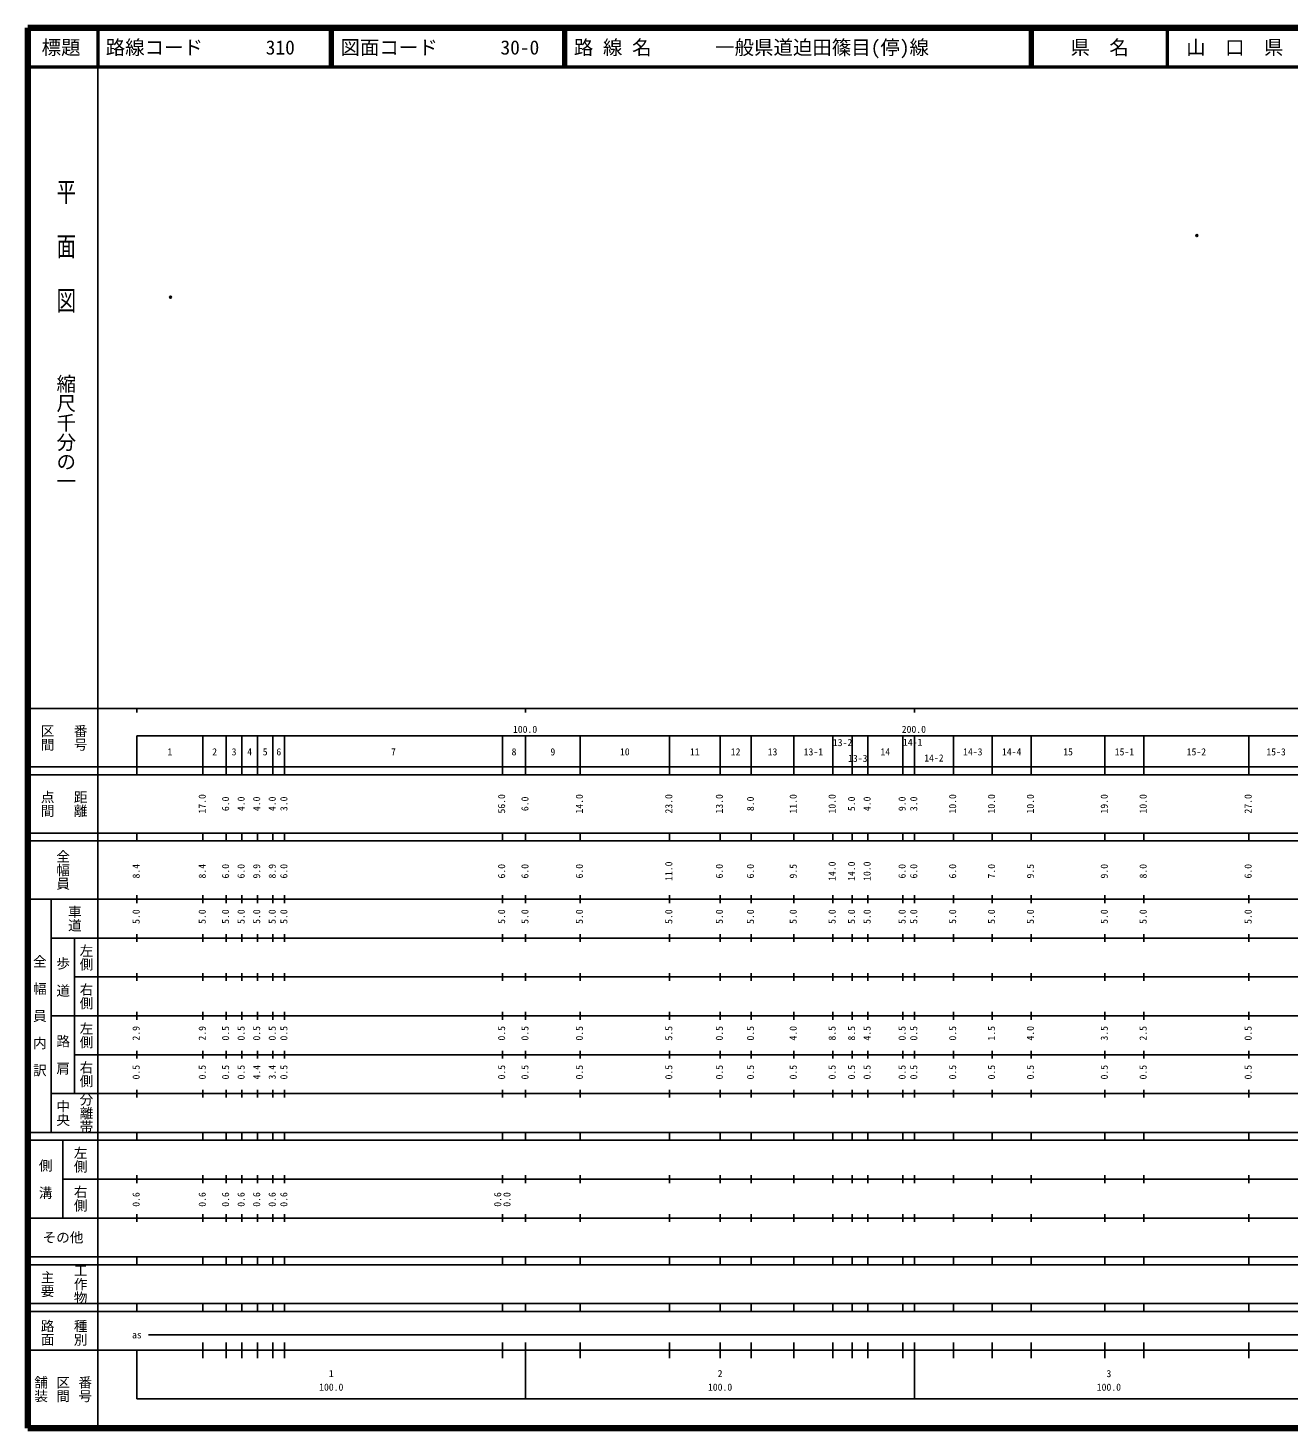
# Model space of a CAD drawing. Units: millimetres on the paper. Extents: x 40 to 680, y 20 to 380.
# Drawn here: x 40 to 364.1, y 20 to 380 of the extents above; entities that cross this region are included whole.
import ezdxf
from ezdxf.enums import TextEntityAlignment as Align

# ---------------------------------------------------------------- set-up
doc = ezdxf.new("R2010")
doc.units = ezdxf.units.MM
doc.header["$PDMODE"] = 32
doc.header["$PDSIZE"] = 0.5
doc.layers.add('M-OTRS', color=6, linetype='Continuous')
doc.layers.add('M-TTL-TXT', color=7, linetype='Continuous')
for name, color, linetype, lineweight in [('M-TTL', 2, 'Continuous', 140), ('M-TTL-BAND', 7, 'Continuous', 25), ('M-TTL-LINE', 7, 'Continuous', 50)]:
    doc.layers.add(name, color=color, linetype=linetype, lineweight=lineweight)
doc.styles.add('@ＭＳ ゴシック', font='')
doc.styles.add('ＭＳ ゴシック', font='')
doc.styles.get('@ＭＳ ゴシック').set_extended_font_data('@MS Gothic')
doc.styles.get('ＭＳ ゴシック').set_extended_font_data('MS Gothic')

msp = doc.modelspace()

# ---------------------------------------------------------------- linework, layer by layer
at = {"layer": 'M-OTRS'}
for p in [(340.639, 326.626), (76.683, 310.757)]:
    msp.add_point(p, dxfattribs=at)
at = {"layer": 'M-TTL'}
for p, q in [((40, 380), (40, 20)), ((680, 380), (40, 380)), ((40, 20), (680, 20))]:
    msp.add_line(p, q, dxfattribs=at)
at = {"layer": 'M-TTL-BAND'}
for p, q in [((58, 370), (58, 20)), ((40, 205), (579, 205)), ((68, 205), (68, 204)), ((168, 205), (168, 204)), ((268, 205), (268, 204)), ((68, 198), (579, 198)), ((68, 198), (68, 188)), ((85, 188), (85, 198)), ((91, 188), (91, 198)), ((95, 188), (95, 198)), ((99, 188), (99, 198)), ((103, 188), (103, 198)), ((106, 188), (106, 198)), ((162, 188), (162, 198)), ((168, 188), (168, 198)), ((182, 188), (182, 198)), ((205, 188), (205, 198)), ((218, 188), (218, 198)), ((226, 188), (226, 198)), ((237, 188), (237, 198)), ((247, 188), (247, 198)), ((252, 188), (252, 198)), ((256, 188), (256, 198)), ((265, 188), (265, 198)), ((268, 188), (268, 198)), ((278, 188), (278, 198)), ((288, 188), (288, 198)), ((298, 188), (298, 198)), ((317, 188), (317, 198)), ((327, 188), (327, 198)), ((354, 188), (354, 198)), ((40, 190), (579, 190)), ((40, 188), (579, 188)), ((40, 173), (579, 173)), ((68, 171), (68, 173)), ((85, 171), (85, 173)), ((91, 171), (91, 173)), ((95, 171), (95, 173)), ((99, 171), (99, 173)), ((103, 171), (103, 173)), ((106, 171), (106, 173)), ((162, 171), (162, 173)), ((168, 171), (168, 173)), ((182, 171), (182, 173)), ((205, 171), (205, 173)), ((218, 171), (218, 173)), ((226, 171), (226, 173)), ((237, 171), (237, 173)), ((247, 171), (247, 173)), ((252, 171), (252, 173)), ((256, 171), (256, 173)), ((265, 171), (265, 173)), ((268, 171), (268, 173)), ((278, 171), (278, 173)), ((288, 171), (288, 173)), ((298, 171), (298, 173)), ((317, 171), (317, 173)), ((327, 171), (327, 173)), ((354, 171), (354, 173)), ((40, 171), (579, 171)), ((40, 156), (579, 156)), ((46, 96), (46, 156)), ((68, 155), (68, 157)), ((85, 155), (85, 157)), ((91, 155), (91, 157)), ((95, 155), (95, 157)), ((99, 155), (99, 157)), ((103, 155), (103, 157)), ((106, 155), (106, 157)), ((162, 155), (162, 157)), ((168, 155), (168, 157)), ((182, 155), (182, 157)), ((205, 155), (205, 157)), ((218, 155), (218, 157)), ((226, 155), (226, 157)), ((237, 155), (237, 157)), ((247, 155), (247, 157)), ((252, 155), (252, 157)), ((256, 155), (256, 157)), ((265, 155), (265, 157)), ((268, 155), (268, 157)), ((278, 155), (278, 157)), ((288, 155), (288, 157)), ((298, 155), (298, 157)), ((317, 155), (317, 157)), ((327, 155), (327, 157)), ((354, 155), (354, 157)), ((46, 146), (579, 146)), ((52, 146), (52, 106)), ((68, 145), (68, 147)), ((85, 145), (85, 147)), ((91, 145), (91, 147)), ((95, 145), (95, 147)), ((99, 145), (99, 147)), ((103, 145), (103, 147)), ((106, 145), (106, 147)), ((162, 145), (162, 147)), ((168, 145), (168, 147)), ((182, 145), (182, 147)), ((205, 145), (205, 147)), ((218, 145), (218, 147)), ((226, 145), (226, 147)), ((237, 145), (237, 147)), ((247, 145), (247, 147)), ((252, 145), (252, 147)), ((256, 145), (256, 147)), ((265, 145), (265, 147)), ((268, 145), (268, 147)), ((278, 145), (278, 147)), ((288, 145), (288, 147)), ((298, 145), (298, 147)), ((317, 145), (317, 147)), ((327, 145), (327, 147)), ((354, 145), (354, 147)), ((68, 135), (68, 137)), ((85, 135), (85, 137)), ((91, 135), (91, 137)), ((95, 135), (95, 137)), ((99, 135), (99, 137)), ((103, 135), (103, 137)), ((106, 135), (106, 137)), ((162, 135), (162, 137)), ((168, 135), (168, 137)), ((182, 135), (182, 137)), ((205, 135), (205, 137)), ((218, 135), (218, 137)), ((226, 135), (226, 137)), ((237, 135), (237, 137)), ((247, 135), (247, 137)), ((252, 135), (252, 137)), ((256, 135), (256, 137)), ((265, 135), (265, 137)), ((268, 135), (268, 137)), ((278, 135), (278, 137)), ((288, 135), (288, 137)), ((298, 135), (298, 137)), ((317, 135), (317, 137)), ((327, 135), (327, 137)), ((354, 135), (354, 137)), ((52, 136), (579, 136)), ((46, 126), (579, 126)), ((68, 125), (68, 127)), ((85, 125), (85, 127)), ((91, 125), (91, 127)), ((95, 125), (95, 127)), ((99, 125), (99, 127)), ((103, 125), (103, 127)), ((106, 125), (106, 127)), ((162, 125), (162, 127)), ((168, 125), (168, 127)), ((182, 125), (182, 127)), ((205, 125), (205, 127)), ((218, 125), (218, 127)), ((226, 125), (226, 127)), ((237, 125), (237, 127)), ((247, 125), (247, 127)), ((252, 125), (252, 127)), ((256, 125), (256, 127)), ((265, 125), (265, 127)), ((268, 125), (268, 127)), ((278, 125), (278, 127)), ((288, 125), (288, 127)), ((298, 125), (298, 127)), ((317, 125), (317, 127)), ((327, 125), (327, 127)), ((354, 125), (354, 127)), ((52, 116), (579, 116)), ((68, 115), (68, 117)), ((85, 115), (85, 117)), ((91, 115), (91, 117)), ((95, 115), (95, 117)), ((99, 115), (99, 117)), ((103, 115), (103, 117)), ((106, 115), (106, 117)), ((162, 115), (162, 117)), ((168, 115), (168, 117)), ((182, 115), (182, 117)), ((205, 115), (205, 117)), ((218, 115), (218, 117)), ((226, 115), (226, 117)), ((237, 115), (237, 117)), ((247, 115), (247, 117)), ((252, 115), (252, 117)), ((256, 115), (256, 117)), ((265, 115), (265, 117)), ((268, 115), (268, 117)), ((278, 115), (278, 117)), ((288, 115), (288, 117)), ((298, 115), (298, 117)), ((317, 115), (317, 117)), ((327, 115), (327, 117)), ((354, 115), (354, 117)), ((46, 106), (579, 106)), ((68, 105), (68, 107)), ((85, 105), (85, 107)), ((91, 105), (91, 107)), ((95, 105), (95, 107)), ((99, 105), (99, 107)), ((103, 105), (103, 107)), ((106, 105), (106, 107)), ((162, 105), (162, 107)), ((168, 105), (168, 107)), ((182, 105), (182, 107)), ((205, 105), (205, 107)), ((218, 105), (218, 107)), ((226, 105), (226, 107)), ((237, 105), (237, 107)), ((247, 105), (247, 107)), ((252, 105), (252, 107)), ((256, 105), (256, 107)), ((265, 105), (265, 107)), ((268, 105), (268, 107)), ((278, 105), (278, 107)), ((288, 105), (288, 107)), ((298, 105), (298, 107)), ((317, 105), (317, 107)), ((327, 105), (327, 107)), ((354, 105), (354, 107)), ((40, 96), (579, 96)), ((40, 94), (579, 94)), ((49, 94), (49, 74)), ((68, 94), (68, 96)), ((85, 94), (85, 96)), ((91, 94), (91, 96)), ((95, 94), (95, 96)), ((99, 94), (99, 96)), ((103, 94), (103, 96)), ((106, 94), (106, 96)), ((162, 94), (162, 96)), ((168, 94), (168, 96)), ((182, 94), (182, 96)), ((205, 94), (205, 96)), ((218, 94), (218, 96)), ((226, 94), (226, 96)), ((237, 94), (237, 96)), ((247, 94), (247, 96)), ((252, 94), (252, 96)), ((256, 94), (256, 96)), ((265, 94), (265, 96)), ((268, 94), (268, 96)), ((278, 94), (278, 96)), ((288, 94), (288, 96)), ((298, 94), (298, 96)), ((317, 94), (317, 96)), ((327, 94), (327, 96)), ((354, 94), (354, 96)), ((49, 84), (579, 84)), ((68, 83), (68, 85)), ((85, 83), (85, 85)), ((91, 83), (91, 85)), ((95, 83), (95, 85)), ((99, 83), (99, 85)), ((103, 83), (103, 85)), ((106, 83), (106, 85)), ((162, 83), (162, 85)), ((168, 83), (168, 85)), ((182, 83), (182, 85)), ((205, 83), (205, 85)), ((218, 83), (218, 85)), ((226, 83), (226, 85)), ((237, 83), (237, 85)), ((247, 83), (247, 85)), ((252, 83), (252, 85)), ((256, 83), (256, 85)), ((265, 83), (265, 85)), ((268, 83), (268, 85)), ((278, 83), (278, 85)), ((288, 83), (288, 85)), ((298, 83), (298, 85)), ((317, 83), (317, 85)), ((327, 83), (327, 85)), ((354, 83), (354, 85)), ((40, 74), (579, 74)), ((68, 73), (68, 75)), ((85, 73), (85, 75)), ((91, 73), (91, 75)), ((95, 73), (95, 75)), ((99, 73), (99, 75)), ((103, 73), (103, 75)), ((106, 73), (106, 75)), ((162, 73), (162, 75)), ((168, 73), (168, 75)), ((182, 73), (182, 75)), ((205, 73), (205, 75)), ((218, 73), (218, 75)), ((226, 73), (226, 75)), ((237, 73), (237, 75)), ((247, 73), (247, 75)), ((252, 73), (252, 75)), ((256, 73), (256, 75)), ((265, 73), (265, 75)), ((268, 73), (268, 75)), ((278, 73), (278, 75)), ((288, 73), (288, 75)), ((298, 73), (298, 75)), ((317, 73), (317, 75)), ((327, 73), (327, 75)), ((354, 73), (354, 75)), ((40, 64), (579, 64)), ((40, 62), (579, 62)), ((68, 62), (68, 64)), ((85, 62), (85, 64)), ((91, 62), (91, 64)), ((95, 62), (95, 64)), ((99, 62), (99, 64)), ((103, 62), (103, 64)), ((106, 62), (106, 64)), ((162, 62), (162, 64)), ((168, 62), (168, 64)), ((182, 62), (182, 64)), ((205, 62), (205, 64)), ((218, 62), (218, 64)), ((226, 62), (226, 64)), ((237, 62), (237, 64)), ((247, 62), (247, 64)), ((252, 62), (252, 64)), ((256, 62), (256, 64)), ((265, 62), (265, 64)), ((268, 62), (268, 64)), ((278, 62), (278, 64)), ((288, 62), (288, 64)), ((298, 62), (298, 64)), ((317, 62), (317, 64)), ((327, 62), (327, 64)), ((354, 62), (354, 64)), ((40, 52), (579, 52)), ((68, 50), (68, 52)), ((85, 50), (85, 52)), ((91, 50), (91, 52)), ((95, 50), (95, 52)), ((99, 50), (99, 52)), ((103, 50), (103, 52)), ((106, 50), (106, 52)), ((162, 50), (162, 52)), ((168, 50), (168, 52)), ((182, 50), (182, 52)), ((205, 50), (205, 52)), ((218, 50), (218, 52)), ((226, 50), (226, 52)), ((237, 50), (237, 52)), ((247, 50), (247, 52)), ((252, 50), (252, 52)), ((256, 50), (256, 52)), ((265, 50), (265, 52)), ((268, 50), (268, 52)), ((278, 50), (278, 52)), ((288, 50), (288, 52)), ((298, 50), (298, 52)), ((317, 50), (317, 52)), ((327, 50), (327, 52)), ((354, 50), (354, 52)), ((40, 50), (579, 50)), ((71, 44), (565, 44)), ((40, 40), (579, 40)), ((68, 40), (68, 27.5)), ((85, 38), (85, 42)), ((91, 38), (91, 42)), ((95, 38), (95, 42)), ((99, 38), (99, 42)), ((103, 38), (103, 42)), ((106, 38), (106, 42)), ((162, 38), (162, 42)), ((168, 27.5), (168, 42)), ((182, 38), (182, 42)), ((205, 38), (205, 42)), ((218, 38), (218, 42)), ((226, 38), (226, 42)), ((237, 38), (237, 42)), ((247, 38), (247, 42)), ((252, 38), (252, 42)), ((256, 38), (256, 42)), ((265, 38), (265, 42)), ((268, 27.5), (268, 42)), ((278, 38), (278, 42)), ((288, 38), (288, 42)), ((298, 38), (298, 42)), ((317, 38), (317, 42)), ((327, 38), (327, 42)), ((354, 38), (354, 42)), ((68, 27.5), (579, 27.5))]:
    msp.add_line(p, q, dxfattribs=at)
at = {"layer": 'M-TTL-LINE'}
for p, q in [((58, 380), (58, 370)), ((117.75, 380), (117.75, 370)), ((118.25, 380), (118.25, 370)), ((177.75, 380), (177.75, 370)), ((178.25, 380), (178.25, 370)), ((297.75, 380), (297.75, 370)), ((298.25, 380), (298.25, 370)), ((333, 380), (333, 370)), ((40, 370), (680, 370))]:
    msp.add_line(p, q, dxfattribs=at)

# ---------------------------------------------------------------- texts
at = {"layer": 'M-TTL-BAND', "style": '@ＭＳ ゴシック', "width": 1.4}
msp.add_text('平  面  図', height=3.666, rotation=270, dxfattribs=at).set_placement((49.777, 306.475), align=Align.MIDDLE_RIGHT)
at = {"layer": 'M-TTL-BAND', "style": '@ＭＳ ゴシック'}
msp.add_text('縮尺千分の一', height=3.666, rotation=270, dxfattribs=at).set_placement((49.777, 261.03), align=Align.MIDDLE_RIGHT)
for s, p in [('区間', (45, 197.5)), ('番号', (53.5, 197.5)), ('点間', (45, 180.5)), ('距離', (53.5, 180.5)), ('全幅員', (49, 163.5)), ('車道', (52, 151)), ('左側', (55, 141)), ('全\u3000幅\u3000員\u3000内\u3000訳', (43, 126)), ('歩\u3000道', (49, 136)), ('右側', (55, 131)), ('左側', (55, 121)), ('路\u3000肩', (49, 116)), ('右側', (55, 111)), ('分離帯', (55, 101)), ('中央', (49, 101)), ('左側', (53.5, 89)), ('側\u3000溝', (44.5, 84)), ('右側', (53.5, 79)), ('工作物', (53.5, 57)), ('主要', (45, 57)), ('路面', (45, 44.5)), ('種別', (53.5, 44.5)), ('舗装', (43.333, 30)), ('区間', (49, 30)), ('番号', (54.667, 30))]:
    msp.add_text(s, height=2.566, rotation=270, dxfattribs=at).set_placement(p, align=Align.MIDDLE_CENTER)
at = {"layer": 'M-TTL-BAND', "style": 'ＭＳ ゴシック'}
for s, p in [('100.0', (167.844, 198.195)), ('200.0', (267.844, 198.195)), ('1', (76.5, 192.405)), ('2', (88, 192.405)), ('3', (93, 192.405)), ('4', (97, 192.405)), ('5', (101, 192.405)), ('6', (104.5, 192.405)), ('7', (134, 192.405)), ('8', (165, 192.405)), ('9', (175, 192.405)), ('10', (193.5, 192.405)), ('11', (211.5, 192.405)), ('12', (222, 192.405)), ('13', (231.5, 192.405)), ('13-1', (242, 192.405)), ('13-2', (249.5, 194.797)), ('14', (260.5, 192.405)), ('14-1', (267.539, 194.87)), ('14-3', (283, 192.405)), ('14-4', (293, 192.405)), ('15', (307.5, 192.405)), ('15-1', (322, 192.405)), ('15-2', (340.5, 192.405)), ('15-3', (361, 192.405)), ('13-3', (253.42, 190.738)), ('14-2', (273, 190.834)), ('as', (68, 42.5)), ('1', (118, 32.523)), ('2', (218, 32.523)), ('3', (318, 32.523)), ('100.0', (118, 29.033)), ('100.0', (218, 29.033)), ('100.0', (318, 29.033))]:
    msp.add_text(s, height=1.833, dxfattribs=at).set_placement(p, align=Align.BOTTOM_CENTER)
for s, p in [('17.0', (86.266, 180.5)), ('6.0', (92.266, 180.5)), ('4.0', (96.266, 180.5)), ('4.0', (100.266, 180.5)), ('4.0', (104.266, 180.5)), ('3.0', (107.266, 180.5)), ('56.0', (163.266, 180.5)), ('6.0', (169.266, 180.5)), ('14.0', (183.266, 180.5)), ('23.0', (206.266, 180.5)), ('13.0', (219.266, 180.5)), ('8.0', (227.266, 180.5)), ('11.0', (238.266, 180.5)), ('10.0', (248.266, 180.5)), ('5.0', (253.266, 180.5)), ('4.0', (257.266, 180.5)), ('9.0', (266.266, 180.5)), ('3.0', (269.266, 180.5)), ('10.0', (279.266, 180.5)), ('10.0', (289.266, 180.5)), ('10.0', (299.266, 180.5)), ('19.0', (318.266, 180.5)), ('10.0', (328.266, 180.5)), ('27.0', (355.266, 180.5)), ('8.4', (69.266, 163.174)), ('8.4', (86.266, 163.174)), ('6.0', (92.266, 163.174)), ('6.0', (96.266, 163.174)), ('9.9', (100.266, 163.174)), ('8.9', (104.266, 163.174)), ('6.0', (107.266, 163.174)), ('6.0', (163.266, 163.174)), ('6.0', (169.266, 163.174)), ('6.0', (183.266, 163.174)), ('11.0', (206.266, 163.174)), ('6.0', (219.266, 163.174)), ('6.0', (227.266, 163.174)), ('9.5', (238.266, 163.174)), ('14.0', (248.266, 163.174)), ('14.0', (253.266, 163.174)), ('10.0', (257.266, 163.174)), ('6.0', (266.266, 163.174)), ('6.0', (269.266, 163.174)), ('6.0', (279.266, 163.174)), ('7.0', (289.266, 163.174)), ('9.5', (299.266, 163.174)), ('9.0', (318.266, 163.174)), ('8.0', (328.266, 163.174)), ('6.0', (355.266, 163.174)), ('5.0', (69.266, 151.5)), ('5.0', (86.266, 151.5)), ('5.0', (92.266, 151.5)), ('5.0', (96.266, 151.5)), ('5.0', (100.266, 151.5)), ('5.0', (104.266, 151.5)), ('5.0', (107.266, 151.5)), ('5.0', (163.266, 151.5)), ('5.0', (169.266, 151.5)), ('5.0', (183.266, 151.5)), ('5.0', (206.266, 151.5)), ('5.0', (219.266, 151.5)), ('5.0', (227.266, 151.5)), ('5.0', (238.266, 151.5)), ('5.0', (248.266, 151.5)), ('5.0', (253.266, 151.5)), ('5.0', (257.266, 151.5)), ('5.0', (266.266, 151.5)), ('5.0', (269.266, 151.5)), ('5.0', (279.266, 151.5)), ('5.0', (289.266, 151.5)), ('5.0', (299.266, 151.5)), ('5.0', (318.266, 151.5)), ('5.0', (328.266, 151.5)), ('5.0', (355.266, 151.5)), ('2.9', (69.266, 121.5)), ('2.9', (86.266, 121.5)), ('0.5', (92.266, 121.5)), ('0.5', (96.266, 121.5)), ('0.5', (100.266, 121.5)), ('0.5', (104.266, 121.5)), ('0.5', (107.266, 121.5)), ('0.5', (163.266, 121.5)), ('0.5', (169.266, 121.5)), ('0.5', (183.266, 121.5)), ('5.5', (206.266, 121.5)), ('0.5', (219.266, 121.5)), ('0.5', (227.266, 121.5)), ('4.0', (238.266, 121.5)), ('8.5', (248.266, 121.5)), ('8.5', (253.266, 121.5)), ('4.5', (257.266, 121.5)), ('0.5', (266.266, 121.5)), ('0.5', (269.266, 121.5)), ('0.5', (279.266, 121.5)), ('1.5', (289.266, 121.5)), ('4.0', (299.266, 121.5)), ('3.5', (318.266, 121.5)), ('2.5', (328.266, 121.5)), ('0.5', (355.266, 121.5)), ('0.5', (69.266, 111.5)), ('0.5', (86.266, 111.5)), ('0.5', (92.266, 111.5)), ('0.5', (96.266, 111.5)), ('4.4', (100.266, 111.5)), ('3.4', (104.266, 111.5)), ('0.5', (107.266, 111.5)), ('0.5', (163.266, 111.5)), ('0.5', (169.266, 111.5)), ('0.5', (183.266, 111.5)), ('0.5', (206.266, 111.5)), ('0.5', (219.266, 111.5)), ('0.5', (227.266, 111.5)), ('0.5', (238.266, 111.5)), ('0.5', (248.266, 111.5)), ('0.5', (253.266, 111.5)), ('0.5', (257.266, 111.5)), ('0.5', (266.266, 111.5)), ('0.5', (269.266, 111.5)), ('0.5', (279.266, 111.5)), ('0.5', (289.266, 111.5)), ('0.5', (299.266, 111.5)), ('0.5', (318.266, 111.5)), ('0.5', (328.266, 111.5)), ('0.5', (355.266, 111.5)), ('0.6', (69.266, 78.764)), ('0.6', (86.266, 78.764)), ('0.6', (92.266, 78.764)), ('0.6', (96.266, 78.764)), ('0.6', (100.266, 78.764)), ('0.6', (104.266, 78.764)), ('0.6', (107.266, 78.764)), ('0.6', (162.266, 78.764)), ('0.0', (164.636, 78.764))]:
    msp.add_text(s, height=1.833, rotation=90, dxfattribs=at).set_placement(p, align=Align.BOTTOM_CENTER)
msp.add_text('その他', height=2.566, dxfattribs=at).set_placement((49, 69), align=Align.MIDDLE_CENTER)
at = {"layer": 'M-TTL-TXT', "style": 'ＭＳ ゴシック'}
for s, p in [('標題', (48.5, 375)), ('県\u3000名', (315.625, 375)), ('山\u3000口\u3000県', (350.375, 375))]:
    msp.add_text(s, height=3.666, dxfattribs=at).set_placement(p, align=Align.MIDDLE_CENTER)
for s, p in [('路線コード', (60, 375)), ('310', (101.142, 375)), ('図面コード', (120.38, 375)), ('30-0', (161.521, 375)), ('路 線 名', (180.38, 375)), ('一般県道迫田篠目(停)線', (216.734, 375))]:
    msp.add_text(s, height=3.666, dxfattribs=at).set_placement(p, align=Align.MIDDLE_LEFT)

doc.saveas('drawing.dxf')
